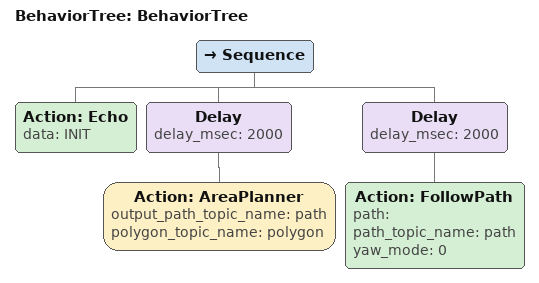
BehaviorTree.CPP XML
<?xml version="1.0"?>
<root main_tree_to_execute="BehaviorTree">
    <BehaviorTree ID="BehaviorTree">
        <Sequence>
            <Action ID="Echo" data="INIT"/>
            <Delay delay_msec="2000">
                <Action ID="AreaPlanner" output_path_topic_name="path" polygon_topic_name="polygon"/>
            </Delay>
            <Delay delay_msec="2000">
                <Action ID="FollowPath" path="" path_topic_name="path" yaw_mode="0"/>
            </Delay>
        </Sequence>
    </BehaviorTree>
</root>
